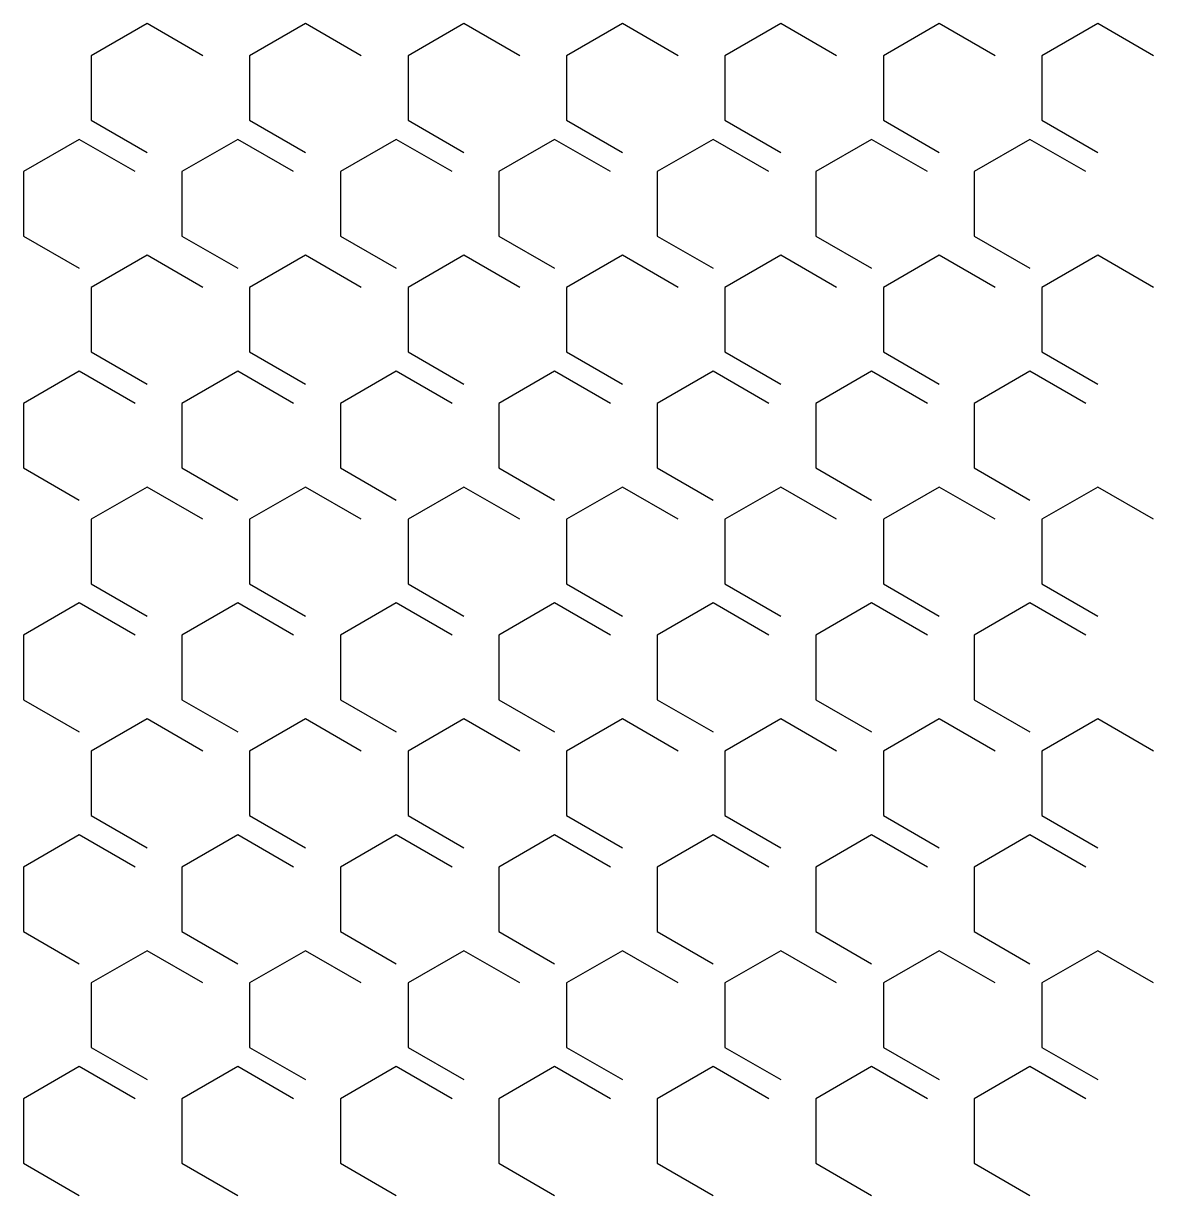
# Model space of a CAD drawing. Header units: millimetres. Extents: x 3.7 to 92, y 3 to 94.6.
import ezdxf

# ---------------------------------------------------------------- set-up
doc = ezdxf.new("R2010")
doc.units = ezdxf.units.MM
doc.layers.add('CUT', color=1, linetype='Continuous')

msp = doc.modelspace()

# ---------------------------------------------------------------- linework, layer by layer
at = {"layer": 'CUT'}
for points in [[(17.697, 92.1), (13.332, 94.62), (8.967, 92.1), (8.967, 87.06), (13.332, 84.54)], [(30.081, 92.1), (25.716, 94.62), (21.351, 92.1), (21.351, 87.06), (25.716, 84.54)], [(42.465, 92.1), (38.1, 94.62), (33.735, 92.1), (33.735, 87.06), (38.1, 84.54)], [(54.849, 92.1), (50.484, 94.62), (46.119, 92.1), (46.119, 87.06), (50.484, 84.54)], [(67.233, 92.1), (62.868, 94.62), (58.503, 92.1), (58.503, 87.06), (62.868, 84.54)], [(79.617, 92.1), (75.252, 94.62), (70.887, 92.1), (70.887, 87.06), (75.252, 84.54)], [(92.001, 92.1), (87.636, 94.62), (83.271, 92.1), (83.271, 87.06), (87.636, 84.54)], [(12.405, 83.04), (8.04, 85.56), (3.675, 83.04), (3.675, 78), (8.04, 75.48)], [(24.789, 83.04), (20.424, 85.56), (16.059, 83.04), (16.059, 78), (20.424, 75.48)], [(37.173, 83.04), (32.808, 85.56), (28.443, 83.04), (28.443, 78), (32.808, 75.48)], [(49.557, 83.04), (45.192, 85.56), (40.827, 83.04), (40.827, 78), (45.192, 75.48)], [(61.941, 83.04), (57.576, 85.56), (53.211, 83.04), (53.211, 78), (57.576, 75.48)], [(74.325, 83.04), (69.96, 85.56), (65.595, 83.04), (65.595, 78), (69.96, 75.48)], [(86.709, 83.04), (82.344, 85.56), (77.979, 83.04), (77.979, 78), (82.344, 75.48)], [(17.697, 73.98), (13.332, 76.5), (8.967, 73.98), (8.967, 68.94), (13.332, 66.42)], [(30.081, 73.98), (25.716, 76.5), (21.351, 73.98), (21.351, 68.94), (25.716, 66.42)], [(42.465, 73.98), (38.1, 76.5), (33.735, 73.98), (33.735, 68.94), (38.1, 66.42)], [(54.849, 73.98), (50.484, 76.5), (46.119, 73.98), (46.119, 68.94), (50.484, 66.42)], [(67.233, 73.98), (62.868, 76.5), (58.503, 73.98), (58.503, 68.94), (62.868, 66.42)], [(79.617, 73.98), (75.252, 76.5), (70.887, 73.98), (70.887, 68.94), (75.252, 66.42)], [(92.001, 73.98), (87.636, 76.5), (83.271, 73.98), (83.271, 68.94), (87.636, 66.42)], [(12.405, 64.92), (8.04, 67.44), (3.675, 64.92), (3.675, 59.88), (8.04, 57.36)], [(24.789, 64.92), (20.424, 67.44), (16.059, 64.92), (16.059, 59.88), (20.424, 57.36)], [(37.173, 64.92), (32.808, 67.44), (28.443, 64.92), (28.443, 59.88), (32.808, 57.36)], [(49.557, 64.92), (45.192, 67.44), (40.827, 64.92), (40.827, 59.88), (45.192, 57.36)], [(61.941, 64.92), (57.576, 67.44), (53.211, 64.92), (53.211, 59.88), (57.576, 57.36)], [(74.325, 64.92), (69.96, 67.44), (65.595, 64.92), (65.595, 59.88), (69.96, 57.36)], [(86.709, 64.92), (82.344, 67.44), (77.979, 64.92), (77.979, 59.88), (82.344, 57.36)], [(17.697, 55.86), (13.332, 58.38), (8.967, 55.86), (8.967, 50.82), (13.332, 48.3)], [(30.081, 55.86), (25.716, 58.38), (21.351, 55.86), (21.351, 50.82), (25.716, 48.3)], [(42.465, 55.86), (38.1, 58.38), (33.735, 55.86), (33.735, 50.82), (38.1, 48.3)], [(54.849, 55.86), (50.484, 58.38), (46.119, 55.86), (46.119, 50.82), (50.484, 48.3)], [(67.233, 55.86), (62.868, 58.38), (58.503, 55.86), (58.503, 50.82), (62.868, 48.3)], [(79.617, 55.86), (75.252, 58.38), (70.887, 55.86), (70.887, 50.82), (75.252, 48.3)], [(92.001, 55.86), (87.636, 58.38), (83.271, 55.86), (83.271, 50.82), (87.636, 48.3)], [(12.405, 46.8), (8.04, 49.32), (3.675, 46.8), (3.675, 41.76), (8.04, 39.24)], [(24.789, 46.8), (20.424, 49.32), (16.059, 46.8), (16.059, 41.76), (20.424, 39.24)], [(37.173, 46.8), (32.808, 49.32), (28.443, 46.8), (28.443, 41.76), (32.808, 39.24)], [(49.557, 46.8), (45.192, 49.32), (40.827, 46.8), (40.827, 41.76), (45.192, 39.24)], [(61.941, 46.8), (57.576, 49.32), (53.211, 46.8), (53.211, 41.76), (57.576, 39.24)], [(74.325, 46.8), (69.96, 49.32), (65.595, 46.8), (65.595, 41.76), (69.96, 39.24)], [(86.709, 46.8), (82.344, 49.32), (77.979, 46.8), (77.979, 41.76), (82.344, 39.24)], [(17.697, 37.74), (13.332, 40.26), (8.967, 37.74), (8.967, 32.7), (13.332, 30.18)], [(30.081, 37.74), (25.716, 40.26), (21.351, 37.74), (21.351, 32.7), (25.716, 30.18)], [(42.465, 37.74), (38.1, 40.26), (33.735, 37.74), (33.735, 32.7), (38.1, 30.18)], [(54.849, 37.74), (50.484, 40.26), (46.119, 37.74), (46.119, 32.7), (50.484, 30.18)], [(67.233, 37.74), (62.868, 40.26), (58.503, 37.74), (58.503, 32.7), (62.868, 30.18)], [(79.617, 37.74), (75.252, 40.26), (70.887, 37.74), (70.887, 32.7), (75.252, 30.18)], [(92.001, 37.74), (87.636, 40.26), (83.271, 37.74), (83.271, 32.7), (87.636, 30.18)], [(12.405, 28.68), (8.04, 31.2), (3.675, 28.68), (3.675, 23.64), (8.04, 21.12)], [(24.789, 28.68), (20.424, 31.2), (16.059, 28.68), (16.059, 23.64), (20.424, 21.12)], [(37.173, 28.68), (32.808, 31.2), (28.443, 28.68), (28.443, 23.64), (32.808, 21.12)], [(49.557, 28.68), (45.192, 31.2), (40.827, 28.68), (40.827, 23.64), (45.192, 21.12)], [(61.941, 28.68), (57.576, 31.2), (53.211, 28.68), (53.211, 23.64), (57.576, 21.12)], [(74.325, 28.68), (69.96, 31.2), (65.595, 28.68), (65.595, 23.64), (69.96, 21.12)], [(86.709, 28.68), (82.344, 31.2), (77.979, 28.68), (77.979, 23.64), (82.344, 21.12)], [(17.697, 19.62), (13.332, 22.14), (8.967, 19.62), (8.967, 14.58), (13.332, 12.06)], [(30.081, 19.62), (25.716, 22.14), (21.351, 19.62), (21.351, 14.58), (25.716, 12.06)], [(42.465, 19.62), (38.1, 22.14), (33.735, 19.62), (33.735, 14.58), (38.1, 12.06)], [(54.849, 19.62), (50.484, 22.14), (46.119, 19.62), (46.119, 14.58), (50.484, 12.06)], [(67.233, 19.62), (62.868, 22.14), (58.503, 19.62), (58.503, 14.58), (62.868, 12.06)], [(79.617, 19.62), (75.252, 22.14), (70.887, 19.62), (70.887, 14.58), (75.252, 12.06)], [(92.001, 19.62), (87.636, 22.14), (83.271, 19.62), (83.271, 14.58), (87.636, 12.06)], [(12.405, 10.56), (8.04, 13.08), (3.675, 10.56), (3.675, 5.52), (8.04, 3)], [(24.789, 10.56), (20.424, 13.08), (16.059, 10.56), (16.059, 5.52), (20.424, 3)], [(37.173, 10.56), (32.808, 13.08), (28.443, 10.56), (28.443, 5.52), (32.808, 3)], [(49.557, 10.56), (45.192, 13.08), (40.827, 10.56), (40.827, 5.52), (45.192, 3)], [(61.941, 10.56), (57.576, 13.08), (53.211, 10.56), (53.211, 5.52), (57.576, 3)], [(74.325, 10.56), (69.96, 13.08), (65.595, 10.56), (65.595, 5.52), (69.96, 3)], [(86.709, 10.56), (82.344, 13.08), (77.979, 10.56), (77.979, 5.52), (82.344, 3)]]:
    msp.add_lwpolyline(points, dxfattribs=at)

doc.saveas('drawing.dxf')
